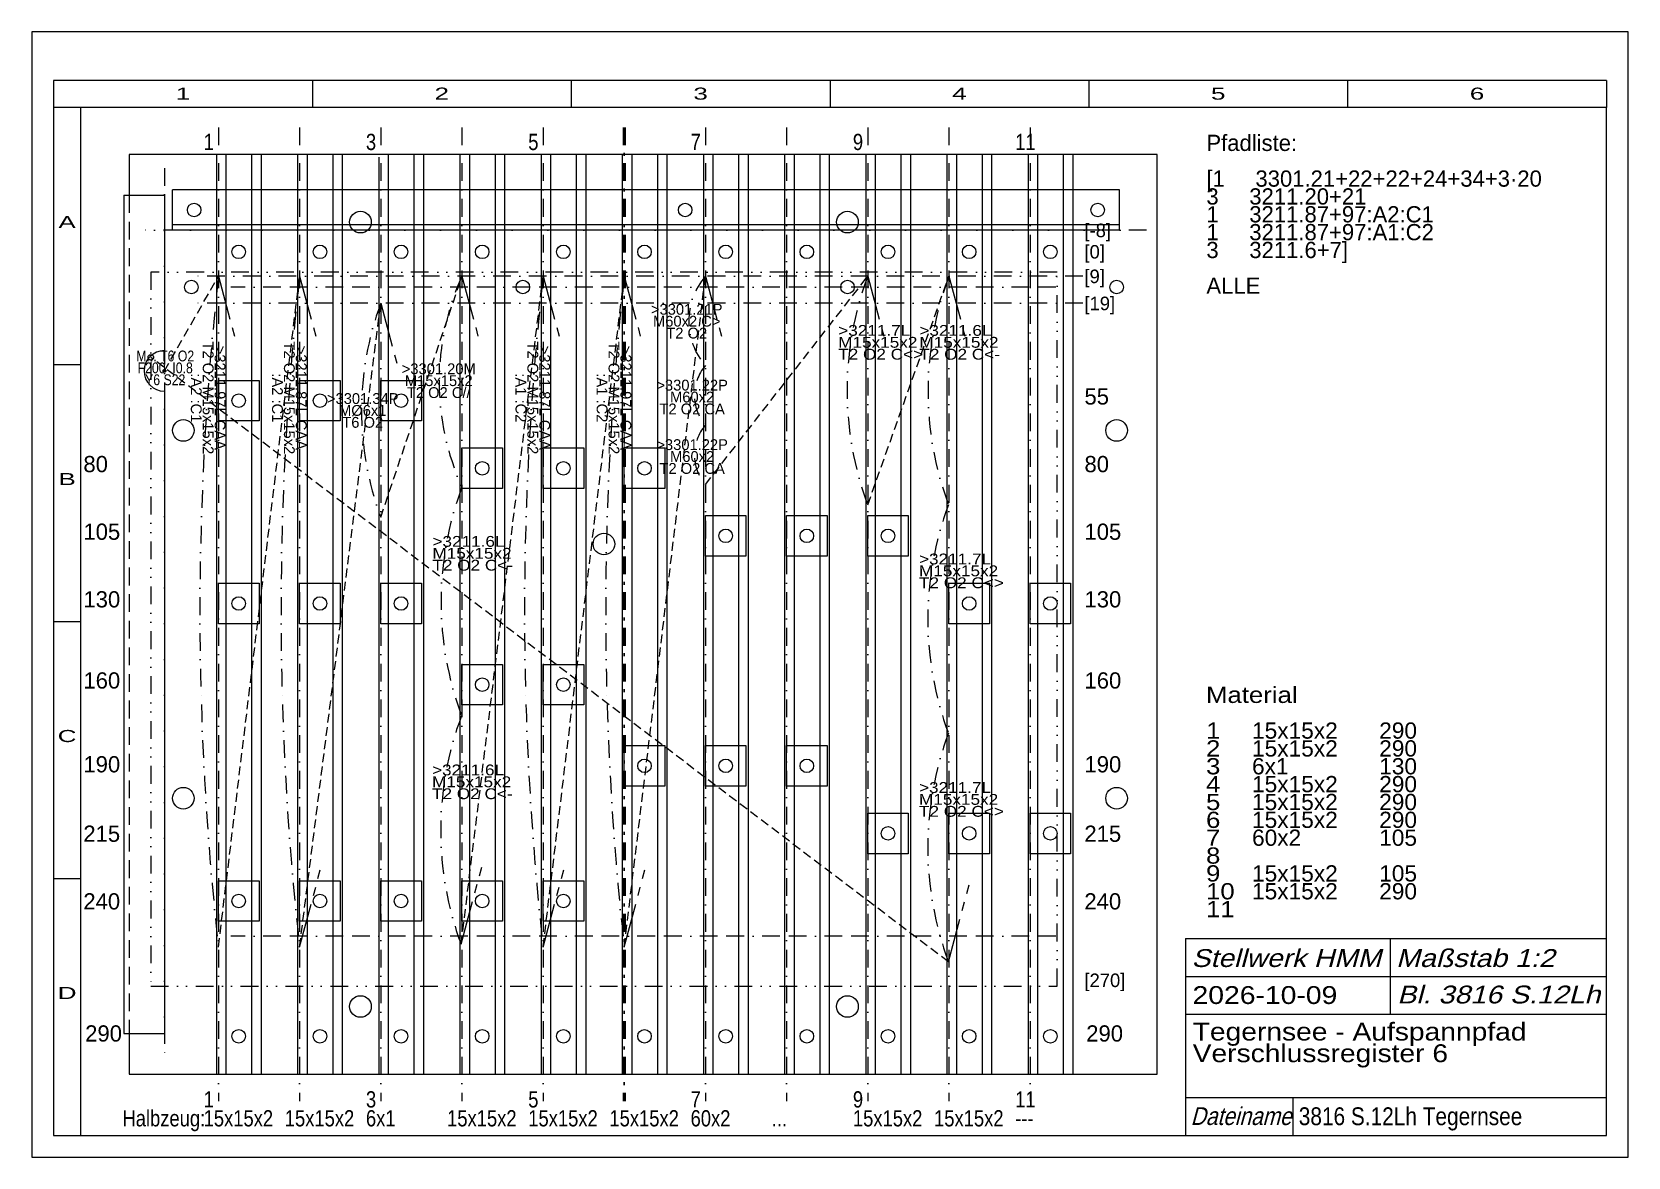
# Model space of a CAD drawing. Extents: x 2 to 592, y 2 to 418.
import ezdxf
from ezdxf.enums import TextEntityAlignment as Align

# ---------------------------------------------------------------- set-up
doc = ezdxf.new("R2010")
doc.units = 0
doc.header["$LTSCALE"] = 13.116937
for name, pattern in [('BORDER', [1.75, 0.5, -0.25, 0.5, -0.25, 0, -0.25]), ('DASHDOT', [1, 0.5, -0.25, 0, -0.25]), ('DASHED', [0.75, 0.5, -0.25]), ('DIVIDE', [1.25, 0.5, -0.25, 0, -0.25, 0, -0.25]), ('HIDDEN', [0.375, 0.25, -0.125]), ('PHANTOM', [2.5, 1.25, -0.25, 0.25, -0.25, 0.25, -0.25])]:
    doc.linetypes.add(name, pattern=pattern)
for name, color, linetype, lineweight in [('3816_12L', 30, 'CONTINUOUS', 13), ('BESCHRIFTUNG', 7, 'CONTINUOUS', 25), ('FRÄSPFADE', 30, 'CONTINUOUS', 0), ('KONSTRUKTION', 7, 'CONTINUOUS', 0), ('MITTELLINIEN', 5, 'DASHDOT', 13), ('STANDARD', 7, 'CONTINUOUS', 0)]:
    doc.layers.add(name, color=color, linetype=linetype, lineweight=lineweight)
doc.styles.add('Arial', font='arial.ttf')

msp = doc.modelspace()

# ---------------------------------------------------------------- linework, layer by layer
at = {"layer": '3816_12L', "linetype": 'HIDDEN'}
for p, q in [((50.95, 292.67), (70.95, 327.67)), ((70.95, 79.67), (100.95, 327.67)), ((130.95, 238.62), (160.95, 327.67)), ((160.66, 80.67), (190.95, 327.67)), ((190.95, 79.67), (220.95, 327.67)), ((220.95, 79.67), (250.95, 327.67)), ((250.95, 250.62), (310.95, 327.67)), ((310.95, 243.17), (340.95, 327.67)), ((100.95, 79.67), (130.95, 317.67)), ((340.8, 74.17), (45.95, 297.67))]:
    msp.add_line(p, q, dxfattribs=at)
at = {"layer": '3816_12L', "linetype": 'PHANTOM'}
for p, q in [((70.95, 327.67), (77.46, 303.35)), ((100.95, 327.67), (107.46, 303.35)), ((160.95, 327.67), (167.46, 303.35)), ((190.95, 327.67), (197.46, 303.35)), ((220.95, 327.67), (227.46, 303.35)), ((250.95, 327.67), (257.46, 303.35)), ((310.95, 327.67), (317.46, 303.35)), ((340.95, 327.67), (347.46, 303.35)), ((130.95, 317.67), (137.46, 293.35)), ((100.95, 79.67), (108.73, 108.71)), ((160.66, 80.67), (168.44, 109.71)), ((190.95, 79.67), (198.73, 108.71)), ((220.95, 79.67), (228.73, 108.71)), ((340.8, 74.17), (348.59, 103.21))]:
    msp.add_line(p, q, dxfattribs=at)
for centre, radius in [((45.95, 297.67), 1), ((50.95, 292.67), 0.5)]:
    msp.add_circle(centre, radius, dxfattribs=at)
at = {"layer": '3816_12L', "linetype": 'DASHDOT'}
for centre, radius, start, end in [((1188.85, 203.67), 1124.76, 173.6705, 186.3295), ((1218.85, 203.67), 1124.76, 173.6705, 186.3295), ((247.42, 288.67), 94.86, 155.72454, 204.27546), ((1308.85, 203.67), 1124.76, 173.6705, 186.3295), ((1338.85, 203.67), 1124.76, 173.6705, 186.3295), ((270.07, 311.14), 25.27, 139.16951, 220.83049), ((423.99, 285.42), 120.68, 159.50617, 200.49383), ((453.92, 285.22), 120.68, 159.40836, 200.39602), ((236.69, 278.14), 112.88, 159.50617, 200.49383), ((263.68, 283.62), 16.82, 139.16951, 220.83049), ((263.68, 261.62), 16.82, 139.16951, 220.83049), ((273.92, 207.22), 120.68, 159.40836, 200.39602), ((453.84, 200.92), 120.68, 159.50617, 200.49383), ((273.77, 122.72), 120.68, 159.40836, 200.39602), ((453.84, 116.42), 120.68, 159.50617, 200.49383)]:
    msp.add_arc(centre, radius, start, end, dxfattribs=at)
at = {"layer": 'FRÄSPFADE', "linetype": 'DIVIDE', "lineweight": 20}
for p, q in [((380.95, 329.17), (45.95, 329.17)), ((45.95, 329.17), (45.95, 65.17)), ((380.95, 65.17), (380.95, 329.17)), ((45.95, 65.17), (380.95, 65.17))]:
    msp.add_line(p, q, dxfattribs=at)
at = {"layer": 'KONSTRUKTION', "color": 8}
for p, q in [((417.95, 372.67), (37.95, 372.67)), ((37.95, 372.67), (37.95, 357.67)), ((70.2, 372.67), (70.2, 32.67)), ((73.7, 372.67), (73.7, 32.67)), ((83.2, 372.67), (83.2, 32.67)), ((86.7, 372.67), (86.7, 32.67)), ((100.2, 372.67), (100.2, 32.67)), ((103.7, 372.67), (103.7, 32.67)), ((113.2, 372.67), (113.2, 32.67)), ((116.7, 372.67), (116.7, 32.67)), ((133.7, 372.67), (133.7, 32.67)), ((143.2, 372.67), (143.2, 32.67)), ((146.7, 372.67), (146.7, 32.67)), ((160.2, 372.67), (160.2, 32.67)), ((163.7, 372.67), (163.7, 32.67)), ((173.2, 372.67), (173.2, 32.67)), ((176.7, 372.67), (176.7, 32.67)), ((190.2, 372.67), (190.2, 32.67)), ((193.7, 372.67), (193.7, 32.67)), ((203.2, 372.67), (203.2, 32.67)), ((206.7, 372.67), (206.7, 32.67)), ((220.2, 372.67), (220.2, 32.67)), ((223.7, 372.67), (223.7, 32.67)), ((233.2, 372.67), (233.2, 32.67)), ((236.7, 372.67), (236.7, 32.67)), ((250.2, 372.67), (250.2, 32.67)), ((253.7, 372.67), (253.7, 32.67)), ((263.2, 372.67), (263.2, 32.67)), ((266.7, 372.67), (266.7, 32.67)), ((280.2, 372.67), (280.2, 32.67)), ((283.7, 372.67), (283.7, 32.67)), ((293.2, 372.67), (293.2, 32.67)), ((296.7, 372.67), (296.7, 32.67)), ((310.2, 372.67), (310.2, 32.67)), ((313.7, 372.67), (313.7, 32.67)), ((323.2, 372.67), (323.2, 32.67)), ((326.7, 372.67), (326.7, 32.67)), ((340.2, 372.67), (340.2, 32.67)), ((343.7, 372.67), (343.7, 32.67)), ((353.2, 372.67), (353.2, 32.67)), ((356.7, 372.67), (356.7, 32.67)), ((370.2, 372.67), (370.2, 32.67)), ((373.7, 372.67), (373.7, 32.67)), ((383.2, 372.67), (383.2, 32.67)), ((386.7, 372.67), (386.7, 32.67)), ((417.95, 32.67), (417.95, 372.67)), ((130.2, 371.67), (130.2, 32.67)), ((35.95, 357.67), (35.95, 47.67)), ((35.95, 357.67), (50.95, 357.67)), ((50.95, 357.67), (50.95, 300.17)), ((403.95, 359.67), (53.95, 359.67)), ((53.95, 344.67), (53.95, 359.67)), ((403.95, 344.67), (403.95, 359.67)), ((403.95, 346.67), (53.95, 346.67)), ((403.95, 344.67), (53.95, 344.67)), ((50.95, 285.17), (50.95, 47.67)), ((35.95, 47.67), (50.95, 47.67)), ((37.95, 47.67), (37.95, 32.67)), ((37.95, 32.67), (417.95, 32.67))]:
    msp.add_line(p, q, dxfattribs=at)
at = {"layer": 'KONSTRUKTION', "color": 8, "linetype": 'DASHED'}
msp.add_line((37.95, 357.67), (37.95, 47.67), dxfattribs=at)
at = {"layer": 'KONSTRUKTION', "color": 8, "linetype": 'BORDER'}
for p, q in [((380.5, 323.67), (75.5, 323.67)), ((380.5, 83.67), (75.5, 83.67))]:
    msp.add_line(p, q, dxfattribs=at)
at = {"layer": 'KONSTRUKTION', "color": 252}
for p, q in [((70.95, 289.17), (85.95, 289.17)), ((70.95, 274.17), (70.95, 289.17)), ((85.95, 289.17), (85.95, 274.17)), ((100.95, 274.17), (100.95, 289.17)), ((100.95, 289.17), (115.95, 289.17)), ((115.95, 289.17), (115.95, 274.17)), ((130.95, 274.17), (130.95, 289.17)), ((130.95, 289.17), (145.95, 289.17)), ((145.95, 289.17), (145.95, 274.17)), ((85.95, 274.17), (70.95, 274.17)), ((115.95, 274.17), (100.95, 274.17)), ((145.95, 274.17), (130.95, 274.17)), ((160.95, 249.17), (160.95, 264.17)), ((160.95, 264.17), (175.95, 264.17)), ((175.95, 264.17), (175.95, 249.17)), ((190.95, 249.17), (190.95, 264.17)), ((190.95, 264.17), (205.95, 264.17)), ((205.95, 264.17), (205.95, 249.17)), ((220.95, 264.17), (235.95, 264.17)), ((220.95, 249.17), (220.95, 264.17)), ((235.95, 264.17), (235.95, 249.17)), ((175.95, 249.17), (160.95, 249.17)), ((205.95, 249.17), (190.95, 249.17)), ((235.95, 249.17), (220.95, 249.17)), ((250.95, 224.17), (250.95, 239.17)), ((250.95, 239.17), (265.95, 239.17)), ((265.95, 239.17), (265.95, 224.17)), ((280.95, 224.17), (280.95, 239.17)), ((280.95, 239.17), (295.95, 239.17)), ((295.95, 239.17), (295.95, 224.17)), ((310.95, 239.17), (325.95, 239.17)), ((310.95, 224.17), (310.95, 239.17)), ((325.95, 239.17), (325.95, 224.17)), ((265.95, 224.17), (250.95, 224.17)), ((295.95, 224.17), (280.95, 224.17)), ((325.95, 224.17), (310.95, 224.17)), ((70.95, 199.17), (70.95, 214.17)), ((70.95, 214.17), (85.95, 214.17)), ((85.95, 214.17), (85.95, 199.17)), ((100.95, 199.17), (100.95, 214.17)), ((100.95, 214.17), (115.95, 214.17)), ((115.95, 214.17), (115.95, 199.17)), ((130.95, 214.17), (145.95, 214.17)), ((130.95, 199.17), (130.95, 214.17)), ((145.95, 214.17), (145.95, 199.17)), ((340.95, 199.17), (340.95, 214.17)), ((340.95, 214.17), (355.95, 214.17)), ((355.95, 214.17), (355.95, 199.17)), ((370.95, 199.17), (370.95, 214.17)), ((370.95, 214.17), (385.95, 214.17)), ((385.95, 214.17), (385.95, 199.17)), ((85.95, 199.17), (70.95, 199.17)), ((115.95, 199.17), (100.95, 199.17)), ((145.95, 199.17), (130.95, 199.17)), ((355.95, 199.17), (340.95, 199.17)), ((385.95, 199.17), (370.95, 199.17)), ((160.95, 169.17), (160.95, 184.17)), ((160.95, 184.17), (175.95, 184.17)), ((175.95, 184.17), (175.95, 169.17)), ((190.95, 169.17), (190.95, 184.17)), ((190.95, 184.17), (205.95, 184.17)), ((205.95, 184.17), (205.95, 169.17)), ((175.95, 169.17), (160.95, 169.17)), ((205.95, 169.17), (190.95, 169.17)), ((220.95, 139.17), (220.95, 154.17)), ((220.95, 154.17), (235.95, 154.17)), ((235.95, 154.17), (235.95, 139.17)), ((250.95, 139.17), (250.95, 154.17)), ((250.95, 154.17), (265.95, 154.17)), ((265.95, 154.17), (265.95, 139.17)), ((280.95, 154.17), (295.95, 154.17)), ((280.95, 139.17), (280.95, 154.17)), ((295.95, 154.17), (295.95, 139.17)), ((235.95, 139.17), (220.95, 139.17)), ((265.95, 139.17), (250.95, 139.17)), ((295.95, 139.17), (280.95, 139.17)), ((310.95, 114.17), (310.95, 129.17)), ((310.95, 129.17), (325.95, 129.17)), ((325.95, 129.17), (325.95, 114.17)), ((340.95, 114.17), (340.95, 129.17)), ((340.95, 129.17), (355.95, 129.17)), ((355.95, 129.17), (355.95, 114.17)), ((370.95, 129.17), (385.95, 129.17)), ((370.95, 114.17), (370.95, 129.17)), ((385.95, 129.17), (385.95, 114.17)), ((325.95, 114.17), (310.95, 114.17)), ((355.95, 114.17), (340.95, 114.17)), ((385.95, 114.17), (370.95, 114.17)), ((70.95, 89.17), (70.95, 104.17)), ((70.95, 104.17), (85.95, 104.17)), ((85.95, 104.17), (85.95, 89.17)), ((100.95, 89.17), (100.95, 104.17)), ((100.95, 104.17), (115.95, 104.17)), ((115.95, 104.17), (115.95, 89.17)), ((130.95, 104.17), (145.95, 104.17)), ((130.95, 89.17), (130.95, 104.17)), ((145.95, 104.17), (145.95, 89.17)), ((160.95, 89.17), (160.95, 104.17)), ((160.95, 104.17), (175.95, 104.17)), ((175.95, 104.17), (175.95, 89.17)), ((190.95, 89.17), (190.95, 104.17)), ((190.95, 104.17), (205.95, 104.17)), ((205.95, 104.17), (205.95, 89.17)), ((85.95, 89.17), (70.95, 89.17)), ((115.95, 89.17), (100.95, 89.17)), ((145.95, 89.17), (130.95, 89.17)), ((175.95, 89.17), (160.95, 89.17)), ((205.95, 89.17), (190.95, 89.17))]:
    msp.add_line(p, q, dxfattribs=at)
at = {"layer": 'KONSTRUKTION', "color": 8}
for centre, radius in [((61.95, 352.17), 2.5), ((243.45, 352.17), 2.5), ((395.95, 352.17), 2.5), ((123.45, 347.67), 4), ((303.45, 347.67), 4), ((78.45, 336.67), 2.5), ((78.45, 336.67), 2.5), ((108.45, 336.67), 2.5), ((108.45, 336.67), 2.5), ((138.45, 336.67), 2.5), ((138.45, 336.67), 2.5), ((168.45, 336.67), 2.5), ((168.45, 336.67), 2.5), ((198.45, 336.67), 2.5), ((198.45, 336.67), 2.5), ((228.45, 336.67), 2.5), ((228.45, 336.67), 2.5), ((258.45, 336.67), 2.5), ((258.45, 336.67), 2.5), ((288.45, 336.67), 2.5), ((288.45, 336.67), 2.5), ((318.45, 336.67), 2.5), ((318.45, 336.67), 2.5), ((348.45, 336.67), 2.5), ((348.45, 336.67), 2.5), ((378.45, 336.67), 2.5), ((378.45, 336.67), 2.5), ((60.95, 323.67), 2.5), ((183.45, 323.67), 2.5), ((303.45, 323.67), 2.5), ((402.95, 323.67), 2.5), ((78.45, 281.67), 2.5), ((78.45, 281.67), 2.5), ((108.45, 281.67), 2.5), ((108.45, 281.67), 2.5), ((138.45, 281.67), 2.5), ((138.45, 281.67), 2.5), ((57.97, 270.67), 4), ((402.95, 270.67), 4), ((168.45, 256.67), 2.5), ((168.45, 256.67), 2.5), ((198.45, 256.67), 2.5), ((198.45, 256.67), 2.5), ((228.45, 256.67), 2.5), ((228.45, 256.67), 2.5), ((213.45, 228.67), 4), ((258.45, 231.67), 2.5), ((258.45, 231.67), 2.5), ((288.45, 231.67), 2.5), ((288.45, 231.67), 2.5), ((318.45, 231.67), 2.5), ((318.45, 231.67), 2.5), ((78.45, 206.67), 2.5), ((78.45, 206.67), 2.5), ((108.45, 206.67), 2.5), ((108.45, 206.67), 2.5), ((138.45, 206.67), 2.5), ((138.45, 206.67), 2.5), ((348.45, 206.67), 2.5), ((348.45, 206.67), 2.5), ((378.45, 206.67), 2.5), ((378.45, 206.67), 2.5), ((168.45, 176.67), 2.5), ((168.45, 176.67), 2.5), ((198.45, 176.67), 2.5), ((198.45, 176.67), 2.5), ((228.45, 146.67), 2.5), ((228.45, 146.67), 2.5), ((258.45, 146.67), 2.5), ((258.45, 146.67), 2.5), ((288.45, 146.67), 2.5), ((288.45, 146.67), 2.5), ((57.97, 134.67), 4), ((402.95, 134.67), 4), ((318.45, 121.67), 2.5), ((318.45, 121.67), 2.5), ((348.45, 121.67), 2.5), ((348.45, 121.67), 2.5), ((378.45, 121.67), 2.5), ((378.45, 121.67), 2.5), ((78.45, 96.67), 2.5), ((78.45, 96.67), 2.5), ((108.45, 96.67), 2.5), ((108.45, 96.67), 2.5), ((138.45, 96.67), 2.5), ((138.45, 96.67), 2.5), ((168.45, 96.67), 2.5), ((168.45, 96.67), 2.5), ((198.45, 96.67), 2.5), ((198.45, 96.67), 2.5), ((123.45, 57.67), 4), ((303.45, 57.67), 4), ((78.45, 46.67), 2.5), ((78.45, 46.67), 2.5), ((108.45, 46.67), 2.5), ((108.45, 46.67), 2.5), ((138.45, 46.67), 2.5), ((138.45, 46.67), 2.5), ((168.45, 46.67), 2.5), ((168.45, 46.67), 2.5), ((198.45, 46.67), 2.5), ((198.45, 46.67), 2.5), ((228.45, 46.67), 2.5), ((228.45, 46.67), 2.5), ((258.45, 46.67), 2.5), ((258.45, 46.67), 2.5), ((288.45, 46.67), 2.5), ((288.45, 46.67), 2.5), ((318.45, 46.67), 2.5), ((318.45, 46.67), 2.5), ((348.45, 46.67), 2.5), ((348.45, 46.67), 2.5), ((378.45, 46.67), 2.5), ((378.45, 46.67), 2.5)]:
    msp.add_circle(centre, radius, dxfattribs=at)
msp.add_arc((50.95, 292.67), 7.5, 90, 270, dxfattribs=at)
at = {"layer": 'MITTELLINIEN'}
for p, q in [((70.95, 382.66), (70.95, 22.66)), ((100.95, 382.66), (100.95, 22.66)), ((130.95, 382.66), (130.95, 22.66)), ((160.95, 382.66), (160.95, 22.66)), ((190.95, 382.66), (190.95, 22.66)), ((250.95, 382.66), (250.95, 22.66)), ((280.95, 382.66), (280.95, 22.66)), ((310.95, 382.66), (310.95, 22.66)), ((340.95, 382.66), (340.95, 22.66)), ((370.95, 382.66), (370.95, 22.66)), ((50.95, 367.67), (50.95, 37.67)), ((414.04, 344.67), (43.89, 344.67)), ((390.5, 327.67), (60.95, 327.67)), ((390.5, 327.67), (65.5, 327.67)), ((390.5, 317.67), (60.95, 317.67)), ((390.5, 317.67), (65.5, 317.67))]:
    msp.add_line(p, q, dxfattribs=at)
at = {"layer": 'MITTELLINIEN', "color": 154, "lineweight": 50}
msp.add_line((220.95, 382.66), (220.95, 22.66), dxfattribs=at)
at = {"layer": 'STANDARD'}
for p, q in [((592, 418), (2, 418)), ((2, 418), (2, 2)), ((592, 2), (592, 418)), ((584, 400), (10, 400)), ((10, 400), (10, 390)), ((105.67, 400), (105.67, 390)), ((201.33, 400), (201.33, 390)), ((297, 400), (297, 390)), ((392.67, 400), (392.67, 390)), ((488.33, 400), (488.33, 390)), ((584, 400), (584, 390)), ((10, 390), (10, 10)), ((20, 390), (10, 390)), ((20, 390), (20, 10)), ((584, 390), (20, 390)), ((584, 10), (584, 390)), ((10, 295), (20, 295)), ((10, 200), (20, 200)), ((10, 105), (20, 105)), ((10, 10), (20, 10)), ((20, 10), (584, 10)), ((2, 2), (592, 2))]:
    msp.add_line(p, q, dxfattribs=at)
at = {"layer": 'STANDARD', "lineweight": 0}
for p, q in [((428.44, 82.8), (583.83, 82.8)), ((428.44, 82.8), (428.44, 10)), ((504.04, 82.8), (504.04, 54.8)), ((428.44, 68.8), (583.83, 68.8)), ((428.44, 54.8), (583.83, 54.8)), ((428.44, 24), (583.83, 24)), ((468.04, 24), (468.04, 10))]:
    msp.add_line(p, q, dxfattribs=at)

# ---------------------------------------------------------------- texts
at = {"layer": '3816_12L', "char_height": 4, "line_spacing_factor": 0.66, "style": 'Arial'}
for s, insert, attachment_point in [('\\W0.972838;>3301.21P\\PM60x2 C>\\PT2 O2', (244.04, 311.02), 5), ('\\W1.135146;>3211.7L\\PM15x15x2\\PT2 O2 C<>', (300.04, 296.78), 7), ('\\W1.135146;>3211.6L\\PM15x15x2\\PT2 O2 C<-', (330.04, 296.78), 7), ('\\W0.972828;>3301.20M\\PM15x15x2\\PT2 O2 C//', (152.38, 289.02), 5), ('\\W0.972838;>3301.22P\\PM60x2\\PT2 O2 CA', (246.04, 282.98), 5), ('\\W0.972838;>3301.34P\\PMØ6x1\\PT6 O2', (124.28, 278.02), 5), ('\\W0.972838;>3301.22P\\PM60x2\\PT2 O2 CA', (246.04, 260.98), 5), ('\\W1.135146;>3211.6L\\PM15x15x2\\PT2 O2 C<-', (150.04, 218.78), 7), ('\\W1.135146;>3211.7L\\PM15x15x2\\PT2 O2 C<>', (329.9, 212.28), 7), ('\\W1.135146;>3211.6L\\PM15x15x2\\PT2 O2 C<-', (149.9, 134.28), 7), ('\\W1.135146;>3211.7L\\PM15x15x2\\PT2 O2 C<>', (329.9, 127.78), 7)]:
    msp.add_mtext(s, dxfattribs=dict(at, insert=insert, attachment_point=attachment_point))
at = {"layer": '3816_12L', "char_height": 4, "attachment_point": 5, "rotation": 270, "line_spacing_factor": 0.66, "style": 'Arial'}
for s, insert in [('\\W0.972840;>3211.97L CAA\\PT2 O2 M15x15x2\\P:A2 :C1', (67.12, 282.7)), ('\\W0.972840;>3211.87L CAA\\PT2 O2 M15x15x2\\P:A2 :C1', (97.12, 282.7)), ('\\W0.972840;>3211.87L CAA\\PT2 O2 M15x15x2\\P:A1 :C2', (187.12, 282.7)), ('\\W0.972840;>3211.97L CAA\\PT2 O2 M15x15x2\\P:A1 :C2', (217.12, 282.7))]:
    msp.add_mtext(s, dxfattribs=dict(at, insert=insert))
at = {"layer": '3816_12L', "linetype": 'PHANTOM', "insert": (51.27, 293.76), "char_height": 4, "attachment_point": 5, "line_spacing_factor": 0.66, "style": 'Arial'}
msp.add_mtext('\\W0.810866;M... T6 O2\\PF200  I0.8\\PY6 S22\\P', dxfattribs=at)
at = {"layer": 'BESCHRIFTUNG', "style": 'Arial'}
for s, height, width, p in [('1', 6, 0.810869, (65.46, 374.32)), ('3', 6, 0.810869, (125.46, 374.32)), ('5', 6, 0.810869, (185.46, 374.32)), ('7', 6, 0.810869, (245.46, 374.32)), ('9', 6, 0.810869, (305.46, 374.32)), ('11', 6, 0.810869, (365.46, 374.32)), ('[-8]', 5, 0.972709, (391.06, 342.12)), ('[0]', 5, 0.972719, (391.06, 334.2)), ('[9]', 5, 0.972719, (391.06, 325.12)), ('[19]', 5, 0.972755, (391.06, 315.12)), ('55', 6, 0.972828, (391.06, 280.22)), ('80', 6, 0.972828, (21.03, 255.22)), ('80', 6, 0.972828, (391.06, 255.22)), ('105', 6, 0.972828, (21.03, 230.22)), ('105', 6, 0.972828, (391.06, 230.22)), ('130', 6, 0.972828, (21.03, 205.22)), ('130', 6, 0.972828, (391.06, 205.22)), ('160', 6, 0.972828, (21.03, 175.22)), ('160', 6, 0.972828, (391.06, 175.22)), ('190', 6, 0.972828, (21.03, 144.23)), ('190', 6, 0.972828, (391.06, 144.23)), ('215', 6, 0.972828, (21, 118.56)), ('215', 6, 0.972828, (391.03, 118.56)), ('240', 6, 0.972828, (21, 93.55)), ('240', 6, 0.972828, (391.03, 93.55)), ('[270]', 5, 0.972773, (391.06, 64.86)), ('290', 6, 0.972828, (21.68, 44.71)), ('290', 6, 0.972828, (391.71, 44.71)), ('1', 6, 0.810869, (65.46, 20.34)), ('3', 6, 0.810869, (125.46, 20.34)), ('5', 6, 0.810869, (185.46, 20.34)), ('7', 6, 0.810869, (245.46, 20.34)), ('9', 6, 0.810869, (305.46, 20.34)), ('11', 6, 0.810869, (365.46, 20.34)), ('Halbzeug:', 6, 0.810868, (35.46, 13.34)), ('15x15x2', 6, 0.810868, (65.46, 13.34)), ('15x15x2', 6, 0.810868, (95.46, 13.34)), ('6x1', 6, 0.810868, (125.46, 13.34)), ('15x15x2', 6, 0.810868, (155.46, 13.34)), ('15x15x2', 6, 0.810868, (185.46, 13.34)), ('15x15x2', 6, 0.810868, (215.46, 13.34)), ('60x2', 6, 0.810868, (245.46, 13.34)), ('15x15x2', 6, 0.810868, (305.46, 13.34)), ('15x15x2', 6, 0.810868, (335.46, 13.34)), ('...', 6, 0.810866, (275.46, 13.34)), ('---', 6, 0.810862, (365.46, 13.34))]:
    msp.add_text(s, height=height, dxfattribs=dict(at, width=width)).set_placement(p)
at = {"layer": 'BESCHRIFTUNG', "style": 'Arial', "oblique": 15}
for s, width, p in [('Stellwerk HMM', 1.130136, (430.63, 78.88)), ('Maßstab 1:2', 1.143719, (506.23, 78.88)), ('Bl. 3816 S.12Lh', 1.143728, (506.67, 65.4)), ('Dateiname', 0.835372, (430.3, 20.45))]:
    msp.add_text(s, height=6.6, dxfattribs=dict(at, width=width)).set_placement(p, align=Align.TOP_LEFT)
at = {"layer": 'BESCHRIFTUNG', "style": 'Arial'}
for s, width, p in [('2026-10-09', 1.135137, (431, 65.2)), ('3816 S.12Lh Tegernsee', 0.835407, (470.27, 20.4))]:
    msp.add_text(s, height=6.6, dxfattribs=dict(at, width=width)).set_placement(p, align=Align.TOP_LEFT)
at = {"layer": 'BESCHRIFTUNG', "attachment_point": 1, "style": 'Arial'}
for s, insert, char_height, line_spacing_factor in [('\\W0.972809;Pfadliste:\\P\\P[1     3301.21+22+22+24+34+3·20\\P3     3211.20+21\\P1     3211.87+97:A2:C1\\P1     3211.87+97:A1:C2\\P3     3211.6+7]\\P\\PALLE', (436.13, 379.98), 6, 0.66), ('\\W1.130191;Tegernsee - Aufspannpfad\\PVerschlussregister 6', (431.07, 51.7), 6.6, 0.727273)]:
    msp.add_mtext(s, dxfattribs=dict(at, insert=insert, char_height=char_height, line_spacing_factor=line_spacing_factor))
at = {"layer": 'BESCHRIFTUNG', "linetype": 'HIDDEN', "char_height": 6, "attachment_point": 1, "line_spacing_factor": 0.66, "style": 'Arial'}
for s, insert in [('\\W1.134959;Material\\P\\P1\\P2\\P3\\P4\\P5\\P6\\P7\\P8\\P9\\P10\\P11', (436, 175.9)), ('\\W1.000000;\\P\\P15x15x2\\P15x15x2\\P6x1\\P15x15x2\\P15x15x2\\P15x15x2\\P60x2\\P\\P15x15x2\\P15x15x2\\P', (453, 175.9)), ('\\W1.000000;\\P\\P290\\P290\\P130\\P290\\P290\\P290\\P105\\P\\P105\\P290\\P', (500, 175.9))]:
    msp.add_mtext(s, dxfattribs=dict(at, insert=insert))
at = {"layer": 'STANDARD', "style": 'Arial'}
for s, width, p in [('1', 1.547923, (57.83, 392.95)), ('2', 1.547922, (153.5, 392.95)), ('3', 1.547923, (249.17, 392.95)), ('4', 1.547923, (344.83, 392.95)), ('5', 1.547922, (440.5, 392.95)), ('6', 1.547923, (536.17, 392.95)), ('A', 1.547987, (15, 345.45)), ('B', 1.547987, (15, 250.45)), ('C', 1.548103, (15, 155.45)), ('D', 1.548104, (15, 60.45))]:
    msp.add_text(s, height=4.46, dxfattribs=dict(at, width=width)).set_placement(p, align=Align.CENTER)

doc.saveas('drawing.dxf')
